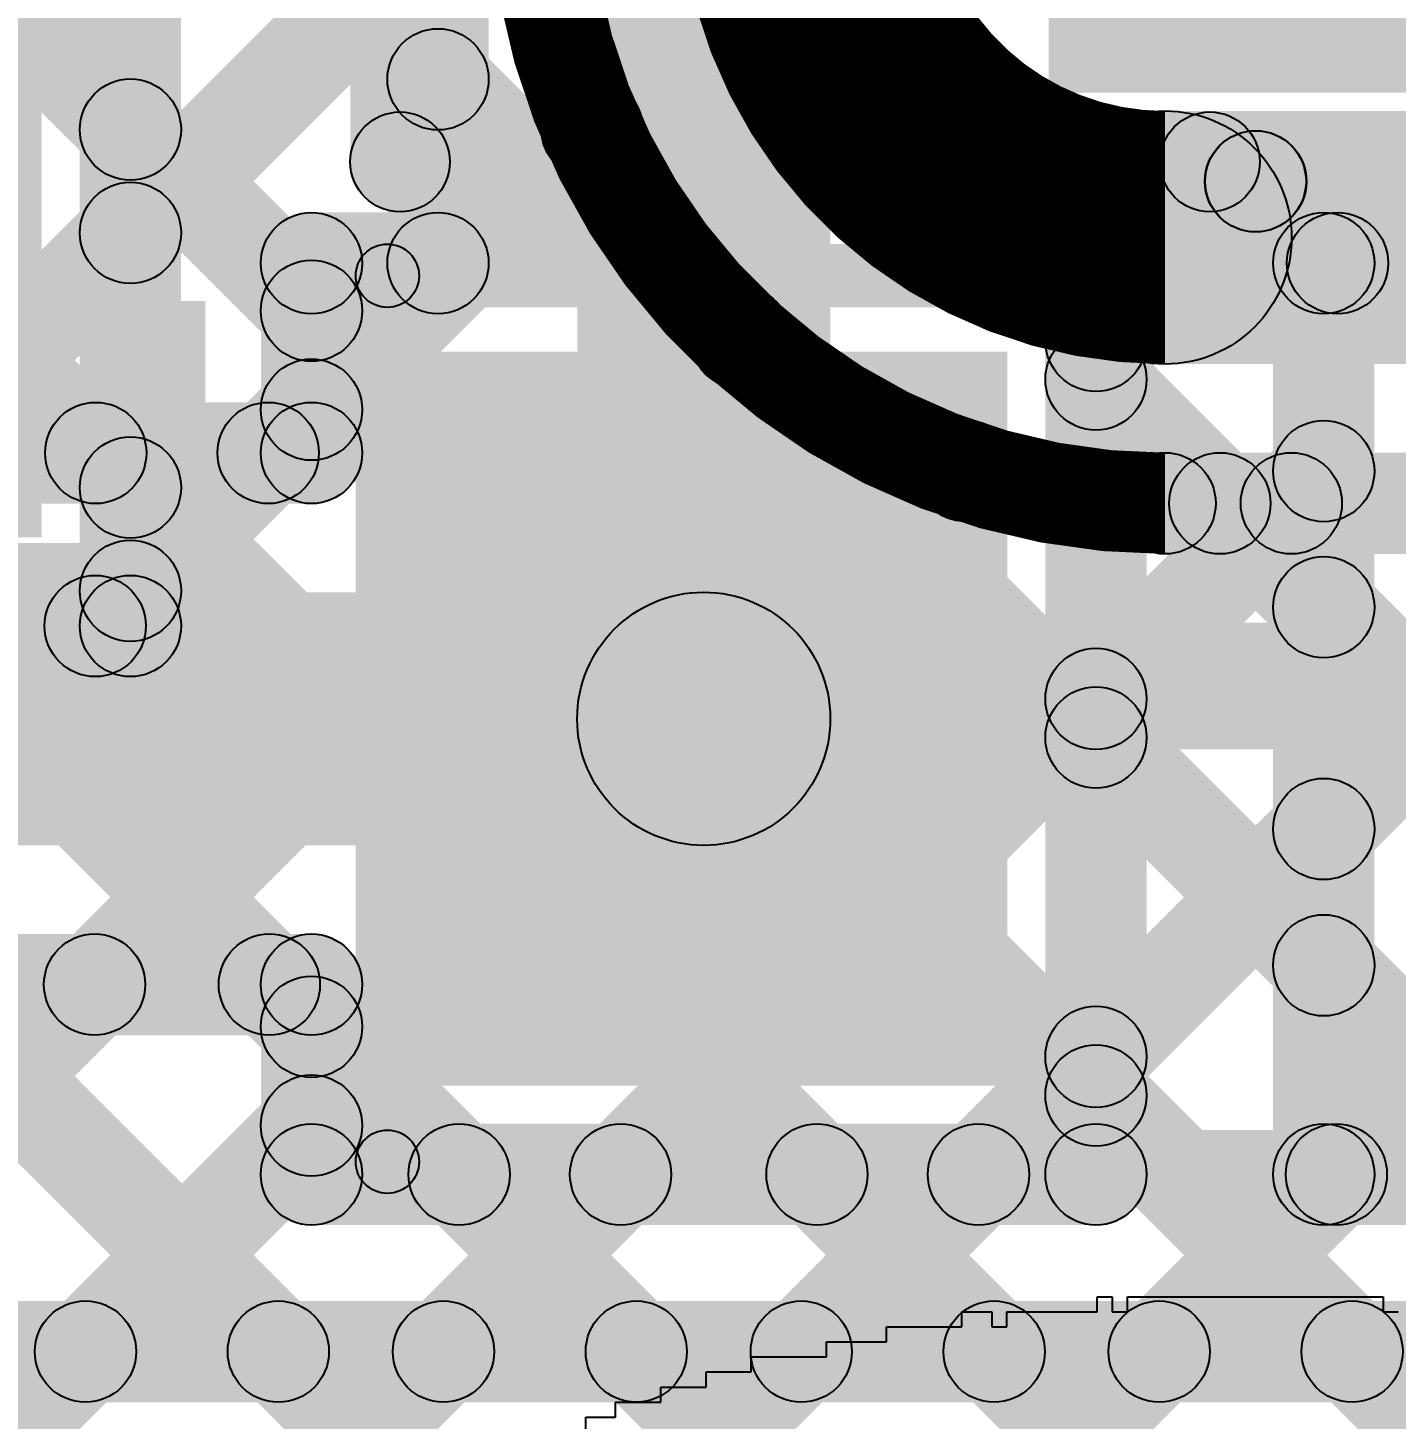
# Model space of a CAD drawing. Header units: millimetres. Extents: x 3.07 to 5.81, y 1.29 to 3.84.
# Drawn here: x 4.6406 to 4.7487, y 1.8397 to 1.9496 of the extents above; entities that cross this region are included whole.
import ezdxf

# ---------------------------------------------------------------- set-up
doc = ezdxf.new("R2010")
doc.units = ezdxf.units.MM
doc.header["$MEASUREMENT"] = 0
for name, color, linetype in [('BottomLayer', 5, 'Continuous'), ('BottomOverlay', 54, 'Continuous'), ('BottomPaste', 16, 'Continuous'), ('BottomSolder', 6, 'Continuous'), ('TopLayer', 1, 'Continuous'), ('TopOverlay', 2, 'Continuous'), ('TopSolder', 216, 'Continuous')]:
    doc.layers.add(name, color=color, linetype=linetype)

# ---------------------------------------------------------------- blocks, each defined once
blk = doc.blocks.new('1655_13')
at = {"layer": 'TopOverlay'}
blk.add_hatch(color=2, dxfattribs=at).paths.add_polyline_path([(-0.09843, -0.10343), (-0.09843, -0.09343), (0.09843, -0.09343), (0.09843, -0.10343)])
at = {"layer": 'TopSolder'}
blk.add_hatch(color=216, dxfattribs=at).paths.add_polyline_path([(-0.12998, -0.08668), (-0.12998, -0.03931), (-0.06293, -0.03931), (-0.06293, -0.08668)])
blk = doc.blocks.new('RES0805_B_31')
at = {"layer": 'BottomLayer'}
blk.add_hatch(color=5, dxfattribs=at).paths.add_polyline_path([(0.02, 0.025), (0.06, 0.025), (0.06, -0.025), (0.02, -0.025)])
at = {"layer": 'BottomOverlay'}
for points in [[(0.065, 0.0375), (0.065, 0.0325), (-0.065, 0.0325), (-0.065, 0.0375)], [(0.0625, 0.035), (0.0675, 0.035), (0.0675, -0.035), (0.0625, -0.035)], [(0.065, -0.0325), (0.065, -0.0375), (-0.065, -0.0375), (-0.065, -0.0325)]]:
    blk.add_hatch(color=54, dxfattribs=at).paths.add_polyline_path(points)
h = blk.add_hatch(color=54, dxfattribs=at)
edge = h.paths.add_edge_path()
edge.add_arc((0.065, 0.035), 0.0025, 0, 360)
h = blk.add_hatch(color=54, dxfattribs=at)
edge = h.paths.add_edge_path()
edge.add_arc((0.065, 0.035), 0.0025, 0, 360)
h = blk.add_hatch(color=54, dxfattribs=at)
edge = h.paths.add_edge_path()
edge.add_arc((0.065, -0.035), 0.0025, 0, 360)
h = blk.add_hatch(color=54, dxfattribs=at)
edge = h.paths.add_edge_path()
edge.add_arc((0.065, -0.035), 0.0025, 0, 360)
at = {"layer": 'BottomPaste'}
blk.add_hatch(color=16, dxfattribs=at).paths.add_polyline_path([(0.02, 0.025), (0.06, 0.025), (0.06, -0.025), (0.02, -0.025)])
at = {"layer": 'BottomSolder'}
blk.add_hatch(color=6, dxfattribs=at).paths.add_polyline_path([(0.016, 0.029), (0.064, 0.029), (0.064, -0.029), (0.016, -0.029)])
at = {"layer": 'BottomOverlay'}
for centre in [(0.065, 0.035), (0.065, 0.035), (0.065, -0.035), (0.065, -0.035)]:
    blk.add_circle(centre, 0.0025, dxfattribs=at)
blk = doc.blocks.new('SOT_23_B_56')
at = {"layer": 'BottomLayer'}
blk.add_hatch(color=5, dxfattribs=at).paths.add_polyline_path([(0.02126, 0.05748), (0.05354, 0.05748), (0.05354, 0.02126), (0.02126, 0.02126)])
at = {"layer": 'BottomOverlay'}
h = blk.add_hatch(color=54, dxfattribs=at)
edge = h.paths.add_edge_path()
edge.add_arc((0.063, 0.03), 0.00394, 0, 360)
for points in [[(0.06694, -0.034), (0.05906, -0.034), (0.05906, 0.03), (0.06694, 0.03)], [(0.063, -0.03006), (0.063, -0.03794), (0.024, -0.03794), (0.024, -0.03006)]]:
    blk.add_hatch(color=54, dxfattribs=at).paths.add_polyline_path(points)
h = blk.add_hatch(color=54, dxfattribs=at)
edge = h.paths.add_edge_path()
edge.add_arc((0.063, -0.034), 0.00394, 0, 360)
h = blk.add_hatch(color=54, dxfattribs=at)
edge = h.paths.add_edge_path()
edge.add_arc((0.063, -0.034), 0.00394, 0, 360)
at = {"layer": 'BottomPaste'}
blk.add_hatch(color=16, dxfattribs=at).paths.add_polyline_path([(0.02126, 0.05748), (0.05354, 0.05748), (0.05354, 0.02126), (0.02126, 0.02126)])
at = {"layer": 'BottomSolder'}
blk.add_hatch(color=6, dxfattribs=at).paths.add_polyline_path([(0.01726, 0.06148), (0.05754, 0.06148), (0.05754, 0.01726), (0.01726, 0.01726)])
at = {"layer": 'BottomOverlay'}
for centre in [(0.063, 0.03), (0.063, -0.034), (0.063, -0.034)]:
    blk.add_circle(centre, 0.00394, dxfattribs=at)

msp = doc.modelspace()

# ---------------------------------------------------------------- hatches: boundary and pattern name
at = {"layer": 'BottomLayer'}
for points in [[(4.50417, 2.08041), (4.50983, 2.08607), (4.66583, 1.93007), (4.66017, 1.92441)], [(4.50417, 2.05212), (4.50983, 2.05778), (4.64878, 1.91883), (4.64312, 1.91317)], [(4.704, 1.895), (4.684, 1.895), (4.684, 1.993), (4.704, 1.993)], [(4.6035, 1.91083), (4.59784, 1.91649), (4.65904, 1.97769), (4.66469, 1.97203)], [(4.64083, 1.97203), (4.64649, 1.97769), (4.67583, 1.94835), (4.67017, 1.94269)], [(4.677, 1.931), (4.669, 1.931), (4.669, 1.97486), (4.677, 1.97486)], [(4.63412, 1.91317), (4.62846, 1.91883), (4.67017, 1.96054), (4.67583, 1.95488)], [(4.715, 1.93346), (4.715, 1.94146), (4.77, 1.94146), (4.77, 1.93346)], [(4.72783, 1.92203), (4.72217, 1.92768), (4.73477, 1.94029), (4.74043, 1.93463)], [(4.73481, 1.93463), (4.74046, 1.94029), (4.74692, 1.93383), (4.74126, 1.92817)], [(4.719, 1.931), (4.711, 1.931), (4.711, 1.93746), (4.719, 1.93746)], [(4.663, 1.927), (4.663, 1.935), (4.673, 1.935), (4.673, 1.927)], [(4.715, 1.927), (4.715, 1.935), (4.725, 1.935), (4.725, 1.927)], [(4.743, 1.927), (4.743, 1.935), (4.77, 1.935), (4.77, 1.927)], [(4.667, 1.916), (4.659, 1.916), (4.659, 1.931), (4.667, 1.931)], [(4.729, 1.859), (4.721, 1.859), (4.721, 1.931), (4.729, 1.931)], [(4.747, 1.859), (4.739, 1.859), (4.739, 1.931), (4.747, 1.931)], [(4.72217, 1.91898), (4.72783, 1.92463), (4.74583, 1.90663), (4.74017, 1.90098)], [(4.6624, 1.91317), (4.65675, 1.91883), (4.66017, 1.92225), (4.66583, 1.9166)], [(4.611, 1.912), (4.611, 1.92), (4.663, 1.92), (4.663, 1.912)], [(4.72783, 1.89374), (4.72217, 1.8994), (4.74017, 1.9174), (4.74583, 1.91174)], [(4.611, 1.885), (4.611, 1.905), (4.694, 1.905), (4.694, 1.885)], [(4.72217, 1.89069), (4.72783, 1.89635), (4.74583, 1.87835), (4.74017, 1.87269)], [(4.72783, 1.86546), (4.72217, 1.87112), (4.74017, 1.88912), (4.74583, 1.88346)], [(4.62201, 1.87), (4.62201, 1.878), (4.663, 1.878), (4.663, 1.87)], [(4.50983, 1.73231), (4.50417, 1.73797), (4.64303, 1.87683), (4.64869, 1.87117)], [(4.62856, 1.87117), (4.63421, 1.87683), (4.87583, 1.63521), (4.87017, 1.62956)], [(4.65684, 1.87117), (4.6625, 1.87683), (4.66583, 1.8735), (4.66017, 1.86784)], [(4.667, 1.859), (4.659, 1.859), (4.659, 1.874), (4.667, 1.874)], [(4.60508, 1.86636), (4.61074, 1.87202), (4.87583, 1.60693), (4.87017, 1.60127)], [(4.72217, 1.86241), (4.72783, 1.86807), (4.87583, 1.72007), (4.87017, 1.71441)], [(4.50983, 1.70403), (4.50417, 1.70968), (4.66017, 1.86568), (4.66583, 1.86003)], [(4.663, 1.855), (4.663, 1.863), (4.725, 1.863), (4.725, 1.855)], [(4.743, 1.855), (4.743, 1.863), (4.805, 1.863), (4.805, 1.855)], [(4.50983, 1.67574), (4.50417, 1.6814), (4.6846, 1.86183), (4.69026, 1.85617)], [(4.50983, 1.61917), (4.50417, 1.62483), (4.74117, 1.86183), (4.74683, 1.85617)], [(4.50983, 1.64746), (4.50417, 1.65312), (4.71288, 1.86183), (4.71854, 1.85617)], [(4.50983, 1.59089), (4.50417, 1.59655), (4.76945, 1.86183), (4.77511, 1.85617)], [(4.67184, 1.85617), (4.6775, 1.86183), (4.87583, 1.6635), (4.87017, 1.65784)], [(4.70012, 1.85617), (4.70578, 1.86183), (4.87583, 1.69178), (4.87017, 1.68612)]]:
    msp.add_hatch(color=5, dxfattribs=at).paths.add_polyline_path(points)
h = msp.add_hatch(color=5, dxfattribs=at)
edge = h.paths.add_edge_path()
edge.add_arc((4.673, 1.94552), 0.004, 0, 360)
h = msp.add_hatch(color=5, dxfattribs=at)
edge = h.paths.add_edge_path()
edge.add_arc((4.715, 1.93746), 0.004, 0, 360)
h = msp.add_hatch(color=5, dxfattribs=at)
edge = h.paths.add_edge_path()
edge.add_arc((4.715, 1.93746), 0.004, 0, 360)
h = msp.add_hatch(color=5, dxfattribs=at)
edge = h.paths.add_edge_path()
edge.add_arc((4.7376, 1.93746), 0.004, 0, 360)
h = msp.add_hatch(color=5, dxfattribs=at)
edge = h.paths.add_edge_path()
edge.add_arc((4.73763, 1.93746), 0.004, 0, 360)
h = msp.add_hatch(color=5, dxfattribs=at)
edge = h.paths.add_edge_path()
edge.add_arc((4.663, 1.931), 0.004, 0, 360)
h = msp.add_hatch(color=5, dxfattribs=at)
edge = h.paths.add_edge_path()
edge.add_arc((4.663, 1.931), 0.004, 0, 360)
h = msp.add_hatch(color=5, dxfattribs=at)
edge = h.paths.add_edge_path()
edge.add_arc((4.673, 1.931), 0.004, 0, 360)
h = msp.add_hatch(color=5, dxfattribs=at)
edge = h.paths.add_edge_path()
edge.add_arc((4.673, 1.931), 0.004, 0, 360)
h = msp.add_hatch(color=5, dxfattribs=at)
edge = h.paths.add_edge_path()
edge.add_arc((4.715, 1.931), 0.004, 0, 360)
h = msp.add_hatch(color=5, dxfattribs=at)
edge = h.paths.add_edge_path()
edge.add_arc((4.715, 1.931), 0.004, 0, 360)
h = msp.add_hatch(color=5, dxfattribs=at)
edge = h.paths.add_edge_path()
edge.add_arc((4.725, 1.931), 0.004, 0, 360)
h = msp.add_hatch(color=5, dxfattribs=at)
edge = h.paths.add_edge_path()
edge.add_arc((4.725, 1.931), 0.004, 0, 360)
h = msp.add_hatch(color=5, dxfattribs=at)
edge = h.paths.add_edge_path()
edge.add_arc((4.743, 1.931), 0.004, 0, 360)
h = msp.add_hatch(color=5, dxfattribs=at)
edge = h.paths.add_edge_path()
edge.add_arc((4.743, 1.931), 0.004, 0, 360)
h = msp.add_hatch(color=5, dxfattribs=at)
edge = h.paths.add_edge_path()
edge.add_arc((4.74409, 1.931), 0.004, 0, 360)
h = msp.add_hatch(color=5, dxfattribs=at)
edge = h.paths.add_edge_path()
edge.add_arc((4.663, 1.92724), 0.004, 0, 360)
h = msp.add_hatch(color=5, dxfattribs=at)
edge = h.paths.add_edge_path()
edge.add_arc((4.725, 1.92486), 0.004, 0, 360)
h = msp.add_hatch(color=5, dxfattribs=at)
edge = h.paths.add_edge_path()
edge.add_arc((4.725, 1.92181), 0.004, 0, 360)
h = msp.add_hatch(color=5, dxfattribs=at)
edge = h.paths.add_edge_path()
edge.add_arc((4.663, 1.91942), 0.004, 0, 360)
h = msp.add_hatch(color=5, dxfattribs=at)
edge = h.paths.add_edge_path()
edge.add_arc((4.64595, 1.916), 0.004, 0, 360)
h = msp.add_hatch(color=5, dxfattribs=at)
edge = h.paths.add_edge_path()
edge.add_arc((4.65958, 1.916), 0.004, 0, 360)
h = msp.add_hatch(color=5, dxfattribs=at)
edge = h.paths.add_edge_path()
edge.add_arc((4.663, 1.916), 0.004, 0, 360)
h = msp.add_hatch(color=5, dxfattribs=at)
edge = h.paths.add_edge_path()
edge.add_arc((4.663, 1.916), 0.004, 0, 360)
h = msp.add_hatch(color=5, dxfattribs=at)
edge = h.paths.add_edge_path()
edge.add_arc((4.743, 1.91457), 0.004, 0, 360)
h = msp.add_hatch(color=5, dxfattribs=at)
edge = h.paths.add_edge_path()
edge.add_arc((4.743, 1.90381), 0.004, 0, 360)
h = msp.add_hatch(color=5, dxfattribs=at)
edge = h.paths.add_edge_path()
edge.add_arc((4.694, 1.895), 0.01, 0, 360)
h = msp.add_hatch(color=5, dxfattribs=at)
edge = h.paths.add_edge_path()
edge.add_arc((4.694, 1.895), 0.01, 0, 360)
h = msp.add_hatch(color=5, dxfattribs=at)
edge = h.paths.add_edge_path()
edge.add_arc((4.725, 1.89657), 0.004, 0, 360)
h = msp.add_hatch(color=5, dxfattribs=at)
edge = h.paths.add_edge_path()
edge.add_arc((4.725, 1.89352), 0.004, 0, 360)
h = msp.add_hatch(color=5, dxfattribs=at)
edge = h.paths.add_edge_path()
edge.add_arc((4.743, 1.88629), 0.004, 0, 360)
h = msp.add_hatch(color=5, dxfattribs=at)
edge = h.paths.add_edge_path()
edge.add_arc((4.743, 1.87552), 0.004, 0, 360)
h = msp.add_hatch(color=5, dxfattribs=at)
edge = h.paths.add_edge_path()
edge.add_arc((4.64586, 1.874), 0.004, 0, 360)
h = msp.add_hatch(color=5, dxfattribs=at)
edge = h.paths.add_edge_path()
edge.add_arc((4.65967, 1.874), 0.004, 0, 360)
h = msp.add_hatch(color=5, dxfattribs=at)
edge = h.paths.add_edge_path()
edge.add_arc((4.663, 1.874), 0.004, 0, 360)
h = msp.add_hatch(color=5, dxfattribs=at)
edge = h.paths.add_edge_path()
edge.add_arc((4.663, 1.874), 0.004, 0, 360)
h = msp.add_hatch(color=5, dxfattribs=at)
edge = h.paths.add_edge_path()
edge.add_arc((4.663, 1.87067), 0.004, 0, 360)
h = msp.add_hatch(color=5, dxfattribs=at)
edge = h.paths.add_edge_path()
edge.add_arc((4.725, 1.86829), 0.004, 0, 360)
h = msp.add_hatch(color=5, dxfattribs=at)
edge = h.paths.add_edge_path()
edge.add_arc((4.725, 1.86524), 0.004, 0, 360)
h = msp.add_hatch(color=5, dxfattribs=at)
edge = h.paths.add_edge_path()
edge.add_arc((4.663, 1.86286), 0.004, 0, 360)
h = msp.add_hatch(color=5, dxfattribs=at)
edge = h.paths.add_edge_path()
edge.add_arc((4.663, 1.859), 0.004, 0, 360)
h = msp.add_hatch(color=5, dxfattribs=at)
edge = h.paths.add_edge_path()
edge.add_arc((4.663, 1.859), 0.004, 0, 360)
h = msp.add_hatch(color=5, dxfattribs=at)
edge = h.paths.add_edge_path()
edge.add_arc((4.67467, 1.859), 0.004, 0, 360)
h = msp.add_hatch(color=5, dxfattribs=at)
edge = h.paths.add_edge_path()
edge.add_arc((4.68743, 1.859), 0.004, 0, 360)
h = msp.add_hatch(color=5, dxfattribs=at)
edge = h.paths.add_edge_path()
edge.add_arc((4.70295, 1.859), 0.004, 0, 360)
h = msp.add_hatch(color=5, dxfattribs=at)
edge = h.paths.add_edge_path()
edge.add_arc((4.71571, 1.859), 0.004, 0, 360)
h = msp.add_hatch(color=5, dxfattribs=at)
edge = h.paths.add_edge_path()
edge.add_arc((4.725, 1.859), 0.004, 0, 360)
h = msp.add_hatch(color=5, dxfattribs=at)
edge = h.paths.add_edge_path()
edge.add_arc((4.725, 1.859), 0.004, 0, 360)
h = msp.add_hatch(color=5, dxfattribs=at)
edge = h.paths.add_edge_path()
edge.add_arc((4.743, 1.859), 0.004, 0, 360)
h = msp.add_hatch(color=5, dxfattribs=at)
edge = h.paths.add_edge_path()
edge.add_arc((4.743, 1.859), 0.004, 0, 360)
h = msp.add_hatch(color=5, dxfattribs=at)
edge = h.paths.add_edge_path()
edge.add_arc((4.744, 1.859), 0.004, 0, 360)
at = {"layer": 'TopLayer'}
for points in [[(4.41917, 2.19369), (4.42483, 2.19935), (4.77635, 1.84783), (4.77069, 1.84217)], [(4.65151, 1.93057), (4.64586, 1.93622), (4.67817, 1.96854), (4.68383, 1.96288)], [(4.65268, 1.90233), (4.64468, 1.90233), (4.64468, 1.9637), (4.65268, 1.9637)], [(4.65151, 1.90228), (4.64586, 1.90794), (4.68234, 1.94442), (4.688, 1.93877)], [(4.64586, 1.93872), (4.65151, 1.94438), (4.74807, 1.84783), (4.74241, 1.84217)], [(4.73046, 1.92302), (4.73046, 1.94302), (4.80107, 1.94302), (4.80107, 1.92302)], [(4.61969, 1.84217), (4.61403, 1.84783), (4.69413, 1.92792), (4.69978, 1.92227)], [(4.64797, 1.84217), (4.64232, 1.84783), (4.7119, 1.91741), (4.71756, 1.91176)], [(4.64586, 1.91044), (4.65151, 1.9161), (4.71978, 1.84783), (4.71412, 1.84217)], [(4.73046, 1.90802), (4.73046, 1.91602), (4.76054, 1.91602), (4.76054, 1.90802)], [(4.67626, 1.84217), (4.6706, 1.84783), (4.73762, 1.91484), (4.74327, 1.90919)], [(4.73196, 1.90919), (4.73762, 1.91484), (4.79683, 1.85563), (4.79117, 1.84998)], [(4.64873, 1.8995), (4.64308, 1.90516), (4.64586, 1.90794), (4.65151, 1.90228)], [(4.62916, 1.89833), (4.62916, 1.90633), (4.64869, 1.90633), (4.64869, 1.89833)], [(4.70454, 1.84217), (4.69888, 1.84783), (4.75771, 1.90666), (4.76337, 1.901)], [(4.63299, 1.88375), (4.62733, 1.88941), (4.64308, 1.90516), (4.64873, 1.8995)], [(4.62851, 1.8995), (4.63417, 1.90516), (4.6915, 1.84783), (4.68584, 1.84217)], [(4.73283, 1.84217), (4.72717, 1.84783), (4.7845, 1.90516), (4.79016, 1.8995)], [(4.62377, 1.87596), (4.62942, 1.88162), (4.66321, 1.84783), (4.65756, 1.84217)], [(4.253, 1.841), (4.253, 1.849), (4.794, 1.849), (4.794, 1.841)]]:
    msp.add_hatch(color=1, dxfattribs=at).paths.add_polyline_path(points)
h = msp.add_hatch(color=1, dxfattribs=at)
edge = h.paths.add_edge_path()
edge.add_arc((4.64869, 1.94155), 0.004, 0, 360)
h = msp.add_hatch(color=1, dxfattribs=at)
edge = h.paths.add_edge_path()
edge.add_arc((4.68517, 1.9416), 0.004, 0, 360)
h = msp.add_hatch(color=1, dxfattribs=at)
edge = h.paths.add_edge_path()
edge.add_arc((4.73046, 1.93302), 0.01, 0, 360)
h = msp.add_hatch(color=1, dxfattribs=at)
edge = h.paths.add_edge_path()
edge.add_arc((4.73046, 1.93302), 0.01, 0, 360)
h = msp.add_hatch(color=1, dxfattribs=at)
edge = h.paths.add_edge_path()
edge.add_arc((4.64869, 1.93339), 0.004, 0, 360)
h = msp.add_hatch(color=1, dxfattribs=at)
edge = h.paths.add_edge_path()
edge.add_arc((4.69695, 1.92509), 0.004, 0, 360)
h = msp.add_hatch(color=1, dxfattribs=at)
edge = h.paths.add_edge_path()
edge.add_arc((4.71473, 1.91458), 0.004, 0, 360)
h = msp.add_hatch(color=1, dxfattribs=at)
edge = h.paths.add_edge_path()
edge.add_arc((4.64869, 1.91327), 0.004, 0, 360)
h = msp.add_hatch(color=1, dxfattribs=at)
edge = h.paths.add_edge_path()
edge.add_arc((4.73046, 1.91202), 0.004, 0, 360)
h = msp.add_hatch(color=1, dxfattribs=at)
edge = h.paths.add_edge_path()
edge.add_arc((4.73046, 1.91202), 0.004, 0, 360)
h = msp.add_hatch(color=1, dxfattribs=at)
edge = h.paths.add_edge_path()
edge.add_arc((4.73479, 1.91202), 0.004, 0, 360)
h = msp.add_hatch(color=1, dxfattribs=at)
edge = h.paths.add_edge_path()
edge.add_arc((4.74044, 1.91202), 0.004, 0, 360)
h = msp.add_hatch(color=1, dxfattribs=at)
edge = h.paths.add_edge_path()
edge.add_arc((4.64869, 1.90511), 0.004, 0, 360)
h = msp.add_hatch(color=1, dxfattribs=at)
edge = h.paths.add_edge_path()
edge.add_arc((4.64869, 1.90511), 0.004, 0, 360)
h = msp.add_hatch(color=1, dxfattribs=at)
edge = h.paths.add_edge_path()
edge.add_arc((4.64591, 1.90233), 0.004, 0, 360)
h = msp.add_hatch(color=1, dxfattribs=at)
edge = h.paths.add_edge_path()
edge.add_arc((4.64591, 1.90233), 0.004, 0, 360)
h = msp.add_hatch(color=1, dxfattribs=at)
edge = h.paths.add_edge_path()
edge.add_arc((4.64869, 1.90233), 0.004, 0, 360)
h = msp.add_hatch(color=1, dxfattribs=at)
edge = h.paths.add_edge_path()
edge.add_arc((4.64869, 1.90233), 0.004, 0, 360)
h = msp.add_hatch(color=1, dxfattribs=at)
edge = h.paths.add_edge_path()
edge.add_arc((4.64514, 1.845), 0.004, 0, 360)
h = msp.add_hatch(color=1, dxfattribs=at)
edge = h.paths.add_edge_path()
edge.add_arc((4.66038, 1.845), 0.004, 0, 360)
h = msp.add_hatch(color=1, dxfattribs=at)
edge = h.paths.add_edge_path()
edge.add_arc((4.67343, 1.845), 0.004, 0, 360)
h = msp.add_hatch(color=1, dxfattribs=at)
edge = h.paths.add_edge_path()
edge.add_arc((4.68867, 1.845), 0.004, 0, 360)
h = msp.add_hatch(color=1, dxfattribs=at)
edge = h.paths.add_edge_path()
edge.add_arc((4.70171, 1.845), 0.004, 0, 360)
h = msp.add_hatch(color=1, dxfattribs=at)
edge = h.paths.add_edge_path()
edge.add_arc((4.71695, 1.845), 0.004, 0, 360)
h = msp.add_hatch(color=1, dxfattribs=at)
edge = h.paths.add_edge_path()
edge.add_arc((4.73, 1.845), 0.004, 0, 360)
h = msp.add_hatch(color=1, dxfattribs=at)
edge = h.paths.add_edge_path()
edge.add_arc((4.74524, 1.845), 0.004, 0, 360)

# ---------------------------------------------------------------- linework, layer by layer
at = {"layer": 'BottomLayer'}
for centre, radius in [((4.673, 1.94552), 0.004), ((4.715, 1.93746), 0.004), ((4.715, 1.93746), 0.004), ((4.7376, 1.93746), 0.004), ((4.73763, 1.93746), 0.004), ((4.663, 1.931), 0.004), ((4.663, 1.931), 0.004), ((4.673, 1.931), 0.004), ((4.673, 1.931), 0.004), ((4.715, 1.931), 0.004), ((4.715, 1.931), 0.004), ((4.725, 1.931), 0.004), ((4.725, 1.931), 0.004), ((4.743, 1.931), 0.004), ((4.743, 1.931), 0.004), ((4.74409, 1.931), 0.004), ((4.663, 1.92724), 0.004), ((4.725, 1.92486), 0.004), ((4.725, 1.92181), 0.004), ((4.663, 1.91942), 0.004), ((4.64595, 1.916), 0.004), ((4.65958, 1.916), 0.004), ((4.663, 1.916), 0.004), ((4.663, 1.916), 0.004), ((4.743, 1.91457), 0.004), ((4.743, 1.90381), 0.004), ((4.694, 1.895), 0.01), ((4.694, 1.895), 0.01), ((4.725, 1.89657), 0.004), ((4.725, 1.89352), 0.004), ((4.743, 1.88629), 0.004), ((4.743, 1.87552), 0.004), ((4.64586, 1.874), 0.004), ((4.65967, 1.874), 0.004), ((4.663, 1.874), 0.004), ((4.663, 1.874), 0.004), ((4.663, 1.87067), 0.004), ((4.725, 1.86829), 0.004), ((4.725, 1.86524), 0.004), ((4.663, 1.86286), 0.004), ((4.663, 1.859), 0.004), ((4.663, 1.859), 0.004), ((4.67467, 1.859), 0.004), ((4.68743, 1.859), 0.004), ((4.70295, 1.859), 0.004), ((4.71571, 1.859), 0.004), ((4.725, 1.859), 0.004), ((4.725, 1.859), 0.004), ((4.743, 1.859), 0.004), ((4.743, 1.859), 0.004), ((4.744, 1.859), 0.004)]:
    msp.add_circle(centre, radius, dxfattribs=at)
at = {"layer": 'TopLayer'}
for points, const_width in [([(4.73046, 1.93302, -0.414214), (4.702, 1.96148)], 0.02), ([(4.73046, 1.91202, -0.414214), (4.681, 1.96148)], 0.008)]:
    msp.add_lwpolyline(points, format="xyb", dxfattribs=dict(at, const_width=const_width))
for centre, radius in [((4.64869, 1.94155), 0.004), ((4.68517, 1.9416), 0.004), ((4.73046, 1.93302), 0.01), ((4.73046, 1.93302), 0.01), ((4.64869, 1.93339), 0.004), ((4.69695, 1.92509), 0.004), ((4.71473, 1.91458), 0.004), ((4.64869, 1.91327), 0.004), ((4.73046, 1.91202), 0.004), ((4.73046, 1.91202), 0.004), ((4.73479, 1.91202), 0.004), ((4.74044, 1.91202), 0.004), ((4.64869, 1.90511), 0.004), ((4.64869, 1.90511), 0.004), ((4.64591, 1.90233), 0.004), ((4.64591, 1.90233), 0.004), ((4.64869, 1.90233), 0.004), ((4.64869, 1.90233), 0.004), ((4.64514, 1.845), 0.004), ((4.66038, 1.845), 0.004), ((4.67343, 1.845), 0.004), ((4.68867, 1.845), 0.004), ((4.70171, 1.845), 0.004), ((4.71695, 1.845), 0.004), ((4.73, 1.845), 0.004), ((4.74524, 1.845), 0.004)]:
    msp.add_circle(centre, radius, dxfattribs=at)
at = {"layer": 'TopOverlay'}
for p, q in [((4.7251, 1.84815), (4.7251, 1.84934)), ((4.7251, 1.84934), (4.72629, 1.84934)), ((4.72629, 1.84934), (4.72629, 1.84815)), ((4.72748, 1.84815), (4.72748, 1.84934)), ((4.72748, 1.84934), (4.7477, 1.84934)), ((4.7477, 1.84934), (4.7477, 1.84815)), ((4.7144, 1.84696), (4.7144, 1.84815)), ((4.7144, 1.84815), (4.71678, 1.84815)), ((4.71678, 1.84815), (4.71678, 1.84696)), ((4.71796, 1.84696), (4.71796, 1.84815)), ((4.71796, 1.84815), (4.7251, 1.84815)), ((4.72629, 1.84815), (4.72748, 1.84815)), ((4.7477, 1.84815), (4.74889, 1.84815)), ((4.70845, 1.84577), (4.70845, 1.84696)), ((4.70845, 1.84696), (4.7144, 1.84696)), ((4.71678, 1.84696), (4.71796, 1.84696)), ((4.70369, 1.84458), (4.70369, 1.84577)), ((4.70369, 1.84577), (4.70845, 1.84577)), ((4.69775, 1.84339), (4.69775, 1.84458)), ((4.69775, 1.84458), (4.70369, 1.84458)), ((4.69418, 1.8422), (4.69418, 1.84339)), ((4.69418, 1.84339), (4.69775, 1.84339)), ((4.69061, 1.84101), (4.69061, 1.8422)), ((4.69061, 1.8422), (4.69418, 1.8422)), ((4.68704, 1.83982), (4.68704, 1.84101)), ((4.68704, 1.84101), (4.69061, 1.84101)), ((4.68467, 1.83864), (4.68467, 1.83982)), ((4.68467, 1.83982), (4.68704, 1.83982))]:
    msp.add_line(p, q, dxfattribs=at)

# ---------------------------------------------------------------- block references
msp.add_blockref('1655_13', (4.70461, 1.99601))
for name, p, rotation in [('SOT_23_B_56', (4.704, 2.002), 270), ('RES0805_B_31', (4.734, 1.895), 180)]:
    msp.add_blockref(name, p, dxfattribs=dict(rotation=rotation))

# ---------------------------------------------------------------- texts
at = {"layer": 'BottomOverlay', "text_generation_flag": 2}
msp.add_text('R57', height=0.04, dxfattribs=at).set_placement((4.659, 1.888))

doc.saveas('drawing.dxf')
